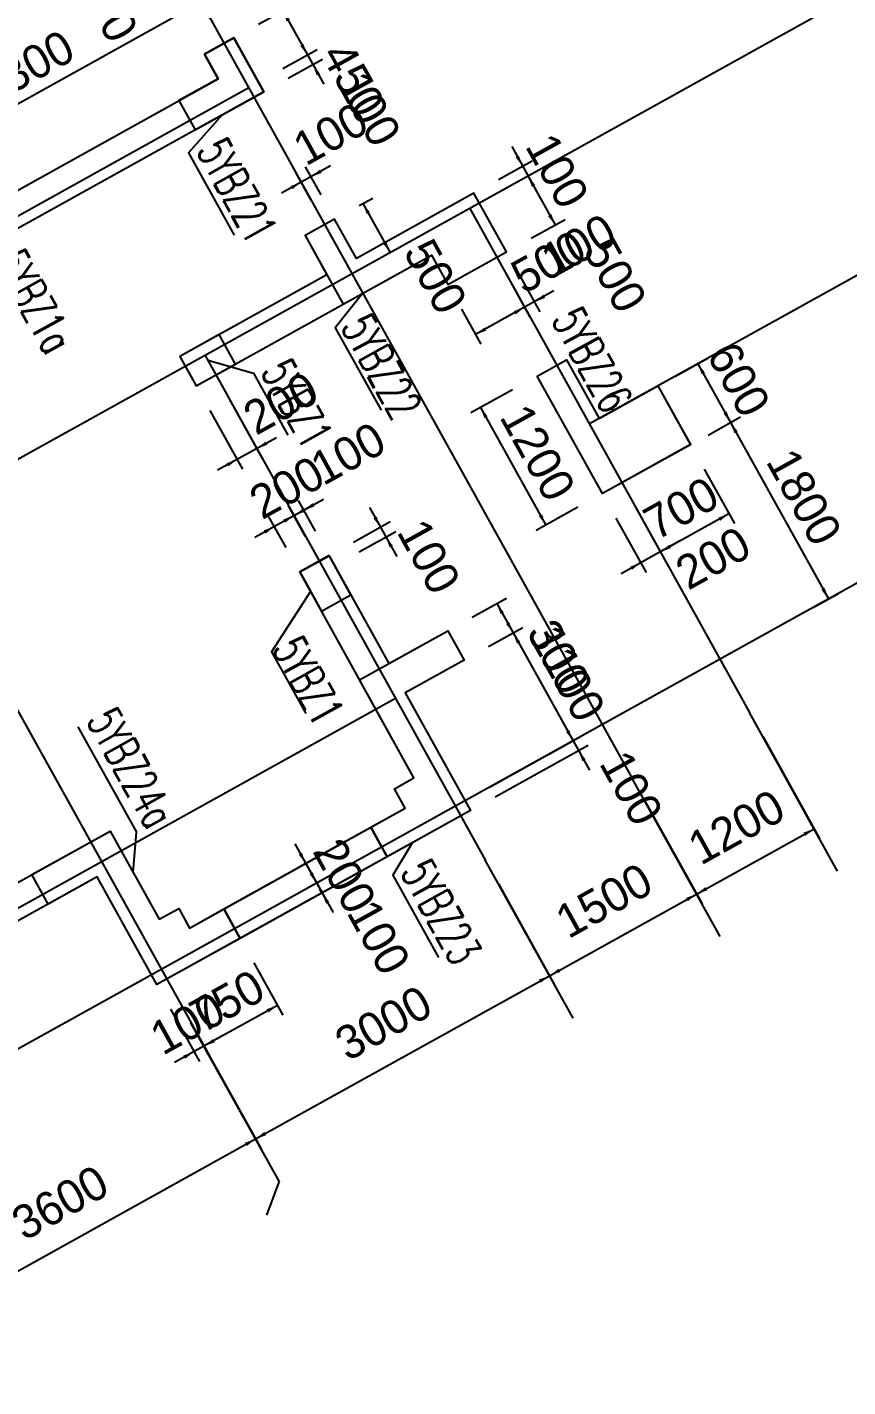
# Model space of a CAD drawing. Extents: x 387171 to 699106, y 11966 to 245688.
# Drawn here: x 515367 to 522687, y 95338 to 107467 of the extents above; entities that cross this region are included whole.
import ezdxf

# ---------------------------------------------------------------- set-up
doc = ezdxf.new("R2010")
doc.units = 0
doc.header["$LTSCALE"] = 100
doc.header["$MEASUREMENT"] = 0
for name, color, linetype in [('22000', 2, 'Continuous'), ('b边缘构件', 235, 'Continuous'), ('DOTE', 253, 'Continuous'), ('L-AXIS', 3, 'Continuous'), ('wall-主楼', 2, 'Continuous'), ('Y阴影', 254, 'Continuous'), ('小尺寸', 4, 'Continuous'), ('边缘构件标注', 1, 'Continuous')]:
    doc.layers.add(name, color=color, linetype=linetype)
doc.styles.add('hztxt', font='hztxt')
doc.styles.get("Standard").update_dxf_attribs({"font": 'standard'})
doc.dimstyles.get("Standard").update_dxf_attribs({"dimtxt": 300, "dimasz": 100, "dimexe": 100, "dimexo": 250, "dimgap": 100, "dimtad": 0, "dimtoh": 1, "dimdec": 0, "dimdsep": 46, "dimcen": 0.09, "dimclrt": 7, "dimadec": 0, "dimazin": 0, "dimtfac": 1, "dimtdec": 4, "dimtofl": 0, "dimtmove": 0, "dimatfit": 3, "dimfxl": 1, "dimtolj": 1, "dimtzin": 0, "dimarcsym": 0})

# ---------------------------------------------------------------- blocks, each defined once
blk = doc.blocks.new('*D3556')
at = {"layer": 'L-AXIS', "color": 0, "linetype": 'ByBlock', "lineweight": -2}
for p, q in [((516949, 98368), (517453, 97461)), ((514257, 95801), (517404, 97549)), ((513802, 96620), (514305, 95713))]:
    blk.add_line(p, q, dxfattribs=at)
for points in [[(517404, 97549), (517325, 97485), (517309, 97515)], [(514257, 95801), (514336, 95864), (514352, 95835)]]:
    blk.add_solid(points, dxfattribs=at)
at = {"layer": 'L-AXIS', "color": 7, "linetype": 'Continuous', "lineweight": -2, "insert": (515660, 96981), "char_height": 300, "width": 775, "attachment_point": 5, "rotation": 29.0454, "style": 'hztxt'}
blk.add_mtext('3600', dxfattribs=at)
blk = doc.blocks.new('*D2639')
at = {"layer": 'L-AXIS', "color": 0, "linetype": 'ByBlock', "lineweight": -2}
for p, q in [((519572, 99824), (520075, 98918)), ((517404, 97549), (520027, 99005)), ((516949, 98368), (517453, 97461))]:
    blk.add_line(p, q, dxfattribs=at)
for points in [[(520027, 99005), (519947, 98942), (519931, 98971)], [(517404, 97549), (517483, 97612), (517500, 97583)]]:
    blk.add_solid(points, dxfattribs=at)
at = {"layer": 'L-AXIS', "color": 7, "linetype": 'Continuous', "lineweight": -2, "insert": (518545, 98583), "char_height": 300, "width": 780, "attachment_point": 5, "rotation": 29.0454, "style": 'hztxt'}
blk.add_mtext('3000', dxfattribs=at)
blk = doc.blocks.new('*D2601')
at = {"layer": 'L-AXIS', "color": 0, "linetype": 'ByBlock', "lineweight": -2}
for p, q in [((520883, 100553), (521387, 99646)), ((519572, 99824), (520075, 98918)), ((520027, 99005), (521338, 99733))]:
    blk.add_line(p, q, dxfattribs=at)
for points in [[(521338, 99733), (521259, 99670), (521243, 99699)], [(520027, 99005), (520106, 99068), (520122, 99039)]]:
    blk.add_solid(points, dxfattribs=at)
at = {"layer": 'L-AXIS', "color": 7, "linetype": 'Continuous', "lineweight": -2, "insert": (520512, 99675), "char_height": 300, "width": 690, "attachment_point": 5, "rotation": 29.0454, "style": 'hztxt'}
blk.add_mtext('1500', dxfattribs=at)
blk = doc.blocks.new('*D2844')
at = {"layer": 'L-AXIS', "color": 0, "linetype": 'ByBlock', "lineweight": -2}
for p, q in [((521932, 101135), (522436, 100229)), ((520883, 100553), (521387, 99646)), ((521338, 99733), (522387, 100316))]:
    blk.add_line(p, q, dxfattribs=at)
for points in [[(522387, 100316), (522308, 100253), (522292, 100282)], [(521338, 99733), (521417, 99796), (521434, 99767)]]:
    blk.add_solid(points, dxfattribs=at)
at = {"layer": 'L-AXIS', "color": 7, "linetype": 'Continuous', "lineweight": -2, "insert": (521693, 100331), "char_height": 300, "width": 690, "attachment_point": 5, "rotation": 29.0454, "style": 'hztxt'}
blk.add_mtext('1200', dxfattribs=at)
blk = doc.blocks.new('*D1488')
at = {"layer": '小尺寸', "color": 0, "linetype": 'ByBlock', "lineweight": -2}
for p, q in [((516123, 108197), (515555, 107881)), ((515545, 108105), (515788, 107668)), ((516172, 108110), (515604, 107794))]:
    blk.add_line(p, q, dxfattribs=at)
for points in [[(515642, 107930), (515579, 108009), (515608, 108025)], [(515691, 107843), (515754, 107763), (515725, 107747)]]:
    blk.add_solid(points, dxfattribs=at)
at = {"layer": '小尺寸', "color": 7, "linetype": 'Continuous', "lineweight": -2, "insert": (516074, 107668), "char_height": 300, "width": 476.67, "attachment_point": 5, "rotation": 299.0454, "style": 'hztxt'}
blk.add_mtext('100', dxfattribs=at)
blk = doc.blocks.new('*D821')
at = {"layer": '小尺寸', "color": 0, "linetype": 'ByBlock', "lineweight": -2}
for p, q in [((517182, 107835), (516745, 107592)), ((517002, 107541), (516871, 107777)), ((517089, 107590), (516959, 107825))]:
    blk.add_line(p, q, dxfattribs=at)
for points in [[(517007, 107738), (517087, 107801), (517103, 107772)], [(516920, 107689), (516841, 107626), (516824, 107655)]]:
    blk.add_solid(points, dxfattribs=at)
at = {"layer": '小尺寸', "color": 7, "linetype": 'Continuous', "lineweight": -2, "insert": (517182, 108120), "char_height": 300, "width": 476.67, "attachment_point": 5, "rotation": 29.0454, "style": 'hztxt'}
blk.add_mtext('100', dxfattribs=at)
blk = doc.blocks.new('*D779')
at = {"layer": '小尺寸', "color": 0, "linetype": 'ByBlock', "lineweight": -2}
for p, q in [((517002, 107541), (516871, 107777)), ((516920, 107689), (514035, 106087)), ((514238, 105720), (513986, 106174))]:
    blk.add_line(p, q, dxfattribs=at)
for points in [[(516920, 107689), (516841, 107626), (516824, 107655)], [(514035, 106087), (514114, 106150), (514130, 106121)]]:
    blk.add_solid(points, dxfattribs=at)
at = {"layer": '小尺寸', "color": 7, "linetype": 'Continuous', "lineweight": -2, "insert": (515356, 107107), "char_height": 300, "width": 780, "attachment_point": 5, "rotation": 29.0454, "style": 'hztxt'}
blk.add_mtext('3300', dxfattribs=at)
blk = doc.blocks.new('*D1040')
at = {"layer": '小尺寸', "color": 0, "linetype": 'ByBlock', "lineweight": -2}
for p, q in [((517429, 107493), (517735, 107662)), ((517648, 107614), (517866, 107220)), ((517648, 107099), (517954, 107269))]:
    blk.add_line(p, q, dxfattribs=at)
for points in [[(517648, 107614), (517711, 107535), (517682, 107518)], [(517866, 107220), (517803, 107300), (517832, 107316)]]:
    blk.add_solid(points, dxfattribs=at)
at = {"layer": '小尺寸', "color": 7, "linetype": 'Continuous', "lineweight": -2, "insert": (518274, 107002), "char_height": 300, "width": 576.67, "attachment_point": 5, "rotation": 299.0454, "style": 'hztxt'}
blk.add_mtext('450', dxfattribs=at)
blk = doc.blocks.new('*D3482')
at = {"layer": '小尺寸', "color": 0, "linetype": 'ByBlock', "lineweight": -2}
for p, q in [((517769, 107395), (518012, 106958)), ((517648, 107099), (517954, 107269)), ((517696, 107012), (518002, 107182))]:
    blk.add_line(p, q, dxfattribs=at)
for points in [[(517866, 107220), (517803, 107300), (517832, 107316)], [(517915, 107133), (517978, 107054), (517949, 107038)]]:
    blk.add_solid(points, dxfattribs=at)
at = {"layer": '小尺寸', "color": 7, "linetype": 'Continuous', "lineweight": -2, "insert": (518420, 106738), "char_height": 300, "width": 476.67, "attachment_point": 5, "rotation": 299.0454, "style": 'hztxt'}
blk.add_mtext('100', dxfattribs=at)
blk = doc.blocks.new('*D3725')
at = {"layer": '小尺寸', "color": 0, "linetype": 'ByBlock', "lineweight": -2}
for p, q in [((518074, 106230), (517636, 105987)), ((517900, 105924), (517763, 106171)), ((517988, 105972), (517850, 106220))]:
    blk.add_line(p, q, dxfattribs=at)
for points in [[(517899, 106133), (517978, 106196), (517994, 106167)], [(517811, 106084), (517732, 106021), (517716, 106050)]]:
    blk.add_solid(points, dxfattribs=at)
at = {"layer": '小尺寸', "color": 7, "linetype": 'Continuous', "lineweight": -2, "insert": (518073, 106515), "char_height": 300, "width": 476.67, "attachment_point": 5, "rotation": 29.0454, "style": 'hztxt'}
blk.add_mtext('100', dxfattribs=at)
blk = doc.blocks.new('*D4196')
at = {"layer": '小尺寸', "color": 0, "linetype": 'ByBlock', "lineweight": -2}
for p, q in [((519689, 106402), (519932, 105965)), ((519571, 106108), (519873, 106276)), ((519619, 106021), (519922, 106189))]:
    blk.add_line(p, q, dxfattribs=at)
for points in [[(519786, 106228), (519723, 106307), (519752, 106323)], [(519834, 106140), (519898, 106061), (519868, 106045)]]:
    blk.add_solid(points, dxfattribs=at)
at = {"layer": '小尺寸', "color": 7, "linetype": 'Continuous', "lineweight": -2, "insert": (520095, 106186), "char_height": 300, "width": 476.67, "attachment_point": 5, "rotation": 299.0454, "style": 'hztxt'}
blk.add_mtext('100', dxfattribs=at)
blk = doc.blocks.new('*D60')
at = {"layer": '小尺寸', "color": 0, "linetype": 'ByBlock', "lineweight": -2}
for p, q in [((519619, 106021), (519922, 106189)), ((519834, 106140), (520077, 105703)), ((519862, 105584), (520165, 105752))]:
    blk.add_line(p, q, dxfattribs=at)
for points in [[(519834, 106140), (519898, 106061), (519868, 106045)], [(520077, 105703), (520014, 105782), (520043, 105799)]]:
    blk.add_solid(points, dxfattribs=at)
at = {"layer": '小尺寸', "color": 7, "linetype": 'Continuous', "lineweight": -2, "insert": (520612, 105255), "char_height": 300, "width": 566.67, "attachment_point": 5, "rotation": 299.0454, "style": 'hztxt'}
blk.add_mtext('500', dxfattribs=at)
blk = doc.blocks.new('*D2544')
at = {"layer": '小尺寸', "color": 0, "linetype": 'ByBlock', "lineweight": -2}
for p, q in [((521406, 103524), (521676, 103039)), ((520794, 103184), (521064, 102699)), ((521627, 103126), (521015, 102786))]:
    blk.add_line(p, q, dxfattribs=at)
for points in [[(521627, 103126), (521548, 103063), (521532, 103092)], [(521015, 102786), (521095, 102850), (521111, 102820)]]:
    blk.add_solid(points, dxfattribs=at)
at = {"layer": '小尺寸', "color": 7, "linetype": 'Continuous', "lineweight": -2, "insert": (521200, 103175), "char_height": 300, "width": 566.67, "attachment_point": 5, "rotation": 29.0454, "style": 'hztxt'}
blk.add_mtext('700', dxfattribs=at)
blk = doc.blocks.new('*D2794')
at = {"layer": '小尺寸', "color": 0, "linetype": 'ByBlock', "lineweight": -2}
for p, q in [((520794, 103184), (521064, 102699)), ((520619, 103087), (520889, 102602)), ((521190, 102884), (520665, 102592))]:
    blk.add_line(p, q, dxfattribs=at)
for points in [[(521015, 102786), (521095, 102850), (521111, 102820)], [(520840, 102689), (520761, 102626), (520745, 102655)]]:
    blk.add_solid(points, dxfattribs=at)
at = {"layer": '小尺寸', "color": 7, "linetype": 'Continuous', "lineweight": -2, "insert": (521485, 102731), "char_height": 300, "width": 566.67, "attachment_point": 5, "rotation": 29.0454, "style": 'hztxt'}
blk.add_mtext('200', dxfattribs=at)
blk = doc.blocks.new('*D2754')
at = {"layer": '小尺寸', "color": 0, "linetype": 'ByBlock', "lineweight": -2}
for p, q in [((519678, 105195), (519852, 104881)), ((519765, 105244), (519940, 104929)), ((520066, 105114), (519629, 104871))]:
    blk.add_line(p, q, dxfattribs=at)
for points in [[(519891, 105017), (519970, 105080), (519987, 105051)], [(519804, 104968), (519724, 104905), (519708, 104934)]]:
    blk.add_solid(points, dxfattribs=at)
at = {"layer": '小尺寸', "color": 7, "linetype": 'Continuous', "lineweight": -2, "insert": (520286, 105522), "char_height": 300, "width": 476.67, "attachment_point": 5, "rotation": 29.0454, "style": 'hztxt'}
blk.add_mtext('100', dxfattribs=at)
blk = doc.blocks.new('*D2984')
at = {"layer": '小尺寸', "color": 0, "linetype": 'ByBlock', "lineweight": -2}
for p, q in [((521149, 104354), (521438, 104514)), ((521350, 104465), (521641, 103941)), ((521440, 103829), (521729, 103990))]:
    blk.add_line(p, q, dxfattribs=at)
for points in [[(521350, 104465), (521413, 104386), (521384, 104370)], [(521641, 103941), (521578, 104020), (521607, 104037)]]:
    blk.add_solid(points, dxfattribs=at)
at = {"layer": '小尺寸', "color": 7, "linetype": 'Continuous', "lineweight": -2, "insert": (521714, 104325), "char_height": 300, "width": 556.67, "attachment_point": 5, "rotation": 299.0454, "style": 'hztxt'}
blk.add_mtext('600', dxfattribs=at)
blk = doc.blocks.new('*D3209')
at = {"layer": '小尺寸', "color": 0, "linetype": 'ByBlock', "lineweight": -2}
for p, q in [((517171, 104146), (517464, 103620)), ((516997, 104049), (517289, 103523)), ((517590, 103805), (517065, 103514))]:
    blk.add_line(p, q, dxfattribs=at)
for points in [[(517415, 103708), (517494, 103771), (517511, 103742)], [(517240, 103611), (517161, 103548), (517145, 103577)]]:
    blk.add_solid(points, dxfattribs=at)
at = {"layer": '小尺寸', "color": 7, "linetype": 'Continuous', "lineweight": -2, "insert": (517629, 104112), "char_height": 300, "width": 566.67, "attachment_point": 5, "rotation": 29.0454, "style": 'hztxt'}
blk.add_mtext('200', dxfattribs=at)
blk = doc.blocks.new('*D1276')
at = {"layer": '小尺寸', "color": 0, "linetype": 'ByBlock', "lineweight": -2}
for p, q in [((519337, 102204), (519644, 102374)), ((519556, 102326), (519702, 102063)), ((519483, 101941), (519789, 102112))]:
    blk.add_line(p, q, dxfattribs=at)
for points in [[(519556, 102326), (519619, 102246), (519590, 102230)], [(519702, 102063), (519639, 102143), (519668, 102159)]]:
    blk.add_solid(points, dxfattribs=at)
at = {"layer": '小尺寸', "color": 7, "linetype": 'Continuous', "lineweight": -2, "insert": (520107, 101850), "char_height": 300, "width": 566.67, "attachment_point": 5, "rotation": 299.0454, "style": 'hztxt'}
blk.add_mtext('300', dxfattribs=at)
blk = doc.blocks.new('*D1799')
at = {"layer": '小尺寸', "color": 0, "linetype": 'ByBlock', "lineweight": -2}
for p, q in [((519483, 101941), (519789, 102112)), ((519702, 102063), (520236, 101101)), ((520017, 100980), (520324, 101150))]:
    blk.add_line(p, q, dxfattribs=at)
for points in [[(519702, 102063), (519765, 101984), (519736, 101968)], [(520236, 101101), (520173, 101181), (520202, 101197)]]:
    blk.add_solid(points, dxfattribs=at)
at = {"layer": '小尺寸', "color": 7, "linetype": 'Continuous', "lineweight": -2, "insert": (520188, 101704), "char_height": 300, "width": 685, "attachment_point": 5, "rotation": 299.0454, "style": 'hztxt'}
blk.add_mtext('1100', dxfattribs=at)
blk = doc.blocks.new('*D2046')
at = {"layer": '小尺寸', "color": 0, "linetype": 'ByBlock', "lineweight": -2}
for p, q in [((518010, 103255), (517572, 103013)), ((517939, 102971), (517786, 103246)), ((517851, 102923), (517699, 103197))]:
    blk.add_line(p, q, dxfattribs=at)
for points in [[(517835, 103158), (517914, 103221), (517930, 103192)], [(517747, 103110), (517668, 103047), (517652, 103076)]]:
    blk.add_solid(points, dxfattribs=at)
at = {"layer": '小尺寸', "color": 7, "linetype": 'Continuous', "lineweight": -2, "insert": (518229, 103663), "char_height": 300, "width": 476.67, "attachment_point": 5, "rotation": 29.0454, "style": 'hztxt'}
blk.add_mtext('100', dxfattribs=at)
blk = doc.blocks.new('*D2287')
at = {"layer": '小尺寸', "color": 0, "linetype": 'ByBlock', "lineweight": -2}
for p, q in [((517922, 103207), (517398, 102915)), ((517676, 102825), (517524, 103100)), ((517851, 102923), (517699, 103197))]:
    blk.add_line(p, q, dxfattribs=at)
for points in [[(517747, 103110), (517827, 103173), (517843, 103144)], [(517572, 103013), (517493, 102949), (517477, 102979)]]:
    blk.add_solid(points, dxfattribs=at)
at = {"layer": '小尺寸', "color": 7, "linetype": 'Continuous', "lineweight": -2, "insert": (517683, 103360), "char_height": 300, "width": 566.67, "attachment_point": 5, "rotation": 29.0454, "style": 'hztxt'}
blk.add_mtext('200', dxfattribs=at)
blk = doc.blocks.new('*D3281')
at = {"layer": '小尺寸', "color": 0, "linetype": 'ByBlock', "lineweight": -2}
for p, q in [((518421, 103182), (518664, 102745)), ((518279, 102874), (518606, 103056)), ((518327, 102787), (518654, 102968))]:
    blk.add_line(p, q, dxfattribs=at)
for points in [[(518518, 103007), (518455, 103086), (518484, 103102)], [(518567, 102920), (518630, 102840), (518601, 102824)]]:
    blk.add_solid(points, dxfattribs=at)
at = {"layer": '小尺寸', "color": 7, "linetype": 'Continuous', "lineweight": -2, "insert": (518950, 102745), "char_height": 300, "width": 476.67, "attachment_point": 5, "rotation": 299.0454, "style": 'hztxt'}
blk.add_mtext('100', dxfattribs=at)
blk = doc.blocks.new('*D3507')
at = {"layer": '小尺寸', "color": 0, "linetype": 'ByBlock', "lineweight": -2}
for p, q in [((518215, 100208), (517765, 99958)), ((517755, 100181), (518046, 99657)), ((518312, 100033), (517862, 99783))]:
    blk.add_line(p, q, dxfattribs=at)
for points in [[(517852, 100006), (517789, 100086), (517818, 100102)], [(517949, 99831), (518012, 99752), (517983, 99736)]]:
    blk.add_solid(points, dxfattribs=at)
at = {"layer": '小尺寸', "color": 7, "linetype": 'Continuous', "lineweight": -2, "insert": (518199, 99896), "char_height": 300, "width": 566.67, "attachment_point": 5, "rotation": 299.0454, "style": 'hztxt'}
blk.add_mtext('200', dxfattribs=at)
blk = doc.blocks.new('*D1562')
at = {"layer": '小尺寸', "color": 0, "linetype": 'ByBlock', "lineweight": -2}
for p, q in [((517852, 100006), (518095, 99569)), ((518312, 100033), (517862, 99783)), ((518361, 99945), (517910, 99695))]:
    blk.add_line(p, q, dxfattribs=at)
for points in [[(517949, 99831), (517886, 99911), (517915, 99927)], [(517998, 99744), (518061, 99665), (518032, 99648)]]:
    blk.add_solid(points, dxfattribs=at)
at = {"layer": '小尺寸', "color": 7, "linetype": 'Continuous', "lineweight": -2, "insert": (518503, 99349), "char_height": 300, "width": 476.67, "attachment_point": 5, "rotation": 299.0454, "style": 'hztxt'}
blk.add_mtext('100', dxfattribs=at)
blk = doc.blocks.new('*D1826')
at = {"layer": '小尺寸', "color": 0, "linetype": 'ByBlock', "lineweight": -2}
for p, q in [((517389, 99120), (517648, 98654)), ((516734, 98756), (516993, 98290)), ((517600, 98741), (516944, 98377))]:
    blk.add_line(p, q, dxfattribs=at)
for points in [[(517600, 98741), (517520, 98678), (517504, 98707)], [(516944, 98377), (517023, 98440), (517040, 98411)]]:
    blk.add_solid(points, dxfattribs=at)
at = {"layer": '小尺寸', "color": 7, "linetype": 'Continuous', "lineweight": -2, "insert": (517150, 98778), "char_height": 300, "width": 566.67, "attachment_point": 5, "rotation": 29.0454, "style": 'hztxt'}
blk.add_mtext('750', dxfattribs=at)
blk = doc.blocks.new('*D1800')
at = {"layer": '小尺寸', "color": 0, "linetype": 'ByBlock', "lineweight": -2}
for p, q in [((516734, 98756), (516993, 98290)), ((516646, 98707), (516905, 98241)), ((517119, 98474), (516682, 98231))]:
    blk.add_line(p, q, dxfattribs=at)
for points in [[(516944, 98377), (517023, 98440), (517040, 98411)], [(516857, 98328), (516777, 98265), (516761, 98294)]]:
    blk.add_solid(points, dxfattribs=at)
at = {"layer": '小尺寸', "color": 7, "linetype": 'Continuous', "lineweight": -2, "insert": (516797, 98581), "char_height": 300, "width": 476.67, "attachment_point": 5, "rotation": 29.0454, "style": 'hztxt'}
blk.add_mtext('100', dxfattribs=at)
blk = doc.blocks.new('*D3502')
at = {"layer": '小尺寸', "color": 0, "linetype": 'ByBlock', "lineweight": -2}
for p, q in [((519678, 105195), (519852, 104881)), ((519240, 104952), (519415, 104638)), ((519804, 104968), (519366, 104725))]:
    blk.add_line(p, q, dxfattribs=at)
for points in [[(519804, 104968), (519724, 104905), (519708, 104934)], [(519366, 104725), (519446, 104788), (519462, 104759)]]:
    blk.add_solid(points, dxfattribs=at)
at = {"layer": '小尺寸', "color": 7, "linetype": 'Continuous', "lineweight": -2, "insert": (520017, 105373), "char_height": 300, "width": 566.67, "attachment_point": 5, "rotation": 29.0454, "style": 'hztxt'}
blk.add_mtext('500', dxfattribs=at)
blk = doc.blocks.new('*D254')
at = {"layer": '小尺寸', "color": 0, "linetype": 'ByBlock', "lineweight": -2}
for p, q in [((519697, 104233), (519324, 104026)), ((519411, 104075), (519994, 103026)), ((520279, 103184), (519906, 102977))]:
    blk.add_line(p, q, dxfattribs=at)
for points in [[(519411, 104075), (519474, 103995), (519445, 103979)], [(519994, 103026), (519931, 103105), (519960, 103121)]]:
    blk.add_solid(points, dxfattribs=at)
at = {"layer": '小尺寸', "color": 7, "linetype": 'Continuous', "lineweight": -2, "insert": (519921, 103672), "char_height": 300, "width": 690, "attachment_point": 5, "rotation": 299.0454, "style": 'hztxt'}
blk.add_mtext('1200', dxfattribs=at)
blk = doc.blocks.new('*D473')
at = {"layer": '小尺寸', "color": 0, "linetype": 'ByBlock', "lineweight": -2}
for p, q in [((521503, 103864), (521729, 103990)), ((521641, 103941), (522515, 102367)), ((522377, 102290), (522603, 102416))]:
    blk.add_line(p, q, dxfattribs=at)
for points in [[(521641, 103941), (521705, 103862), (521675, 103846)], [(522515, 102367), (522452, 102447), (522481, 102463)]]:
    blk.add_solid(points, dxfattribs=at)
at = {"layer": '小尺寸', "color": 7, "linetype": 'Continuous', "lineweight": -2, "insert": (522297, 103276), "char_height": 300, "width": 690, "attachment_point": 5, "rotation": 299.0454, "style": 'hztxt'}
blk.add_mtext('1800', dxfattribs=at)
blk = doc.blocks.new('*D724')
at = {"layer": '小尺寸', "color": 0, "linetype": 'ByBlock', "lineweight": -2}
for p, q in [((520139, 101276), (520382, 100839)), ((519492, 100688), (520324, 101150)), ((519541, 100601), (520372, 101063))]:
    blk.add_line(p, q, dxfattribs=at)
for points in [[(520236, 101101), (520173, 101181), (520202, 101197)], [(520285, 101014), (520348, 100935), (520319, 100919)]]:
    blk.add_solid(points, dxfattribs=at)
at = {"layer": '小尺寸', "color": 7, "linetype": 'Continuous', "lineweight": -2, "insert": (520756, 100680), "char_height": 300, "width": 476.67, "attachment_point": 5, "rotation": 299.0454, "style": 'hztxt'}
blk.add_mtext('100', dxfattribs=at)
blk = doc.blocks.new('*D976')
at = {"layer": '小尺寸', "color": 0, "linetype": 'ByBlock', "lineweight": -2}
for p, q in [((518328, 105875), (518449, 105943)), ((518362, 105894), (518605, 105457)), ((518570, 105438), (518692, 105506))]:
    blk.add_line(p, q, dxfattribs=at)
for points in [[(518362, 105894), (518425, 105815), (518396, 105799)], [(518605, 105457), (518542, 105536), (518571, 105553)]]:
    blk.add_solid(points, dxfattribs=at)
at = {"layer": '小尺寸', "color": 7, "linetype": 'Continuous', "lineweight": -2, "insert": (519009, 105243), "char_height": 300, "width": 566.67, "attachment_point": 5, "rotation": 299.0454, "style": 'hztxt'}
blk.add_mtext('500', dxfattribs=at)

msp = doc.modelspace()

# ---------------------------------------------------------------- hatches: boundary and pattern name
at = {"layer": 'Y阴影'}
h = msp.add_hatch(dxfattribs=at)
h.set_pattern_fill('ANSI31', color=256, scale=25, angle=-60.95463, style=0)
h.set_pattern_definition([])
h.paths.add_polyline_path([(517210.9, 107371.2), (516948.6, 107225.5), (517070, 107006.9), (516720.3, 106812.7), (516865.9, 106550.5), (517477.9, 106890.3)], flags=0)
h = msp.add_hatch(dxfattribs=at)
h.set_pattern_fill('ANSI31', color=256, scale=25, angle=-60.95463, style=0)
h.set_pattern_definition([])
h.paths.add_polyline_path([(517846.8, 105608.2), (518186.6, 104996.2), (518973.4, 105433.2), (519119.1, 105170.9), (519643.6, 105462.2), (519352.3, 105986.7), (518303.2, 105404.1), (518109, 105753.8)], flags=0)
h = msp.add_hatch(dxfattribs=at)
h.set_pattern_fill('ANSI31', color=256, scale=25, angle=-60.95463, style=0)
h.set_pattern_definition([])
h.paths.add_polyline_path([(517079.3, 104724.4), (516729.6, 104530.2), (516875.3, 104268), (517225, 104462.2)], flags=0)
h = msp.add_hatch(dxfattribs=at)
h.set_pattern_fill('ANSI31', color=256, scale=25, angle=-60.95463, style=0)
h.set_pattern_definition([])
h.paths.add_polyline_path([(520993.4, 104267.5), (521284.7, 103742.9), (520497.9, 103306), (519915, 104354.9), (520177.3, 104500.6), (520468.9, 103976.2)], flags=0)
h = msp.add_hatch(dxfattribs=at)
h.set_pattern_fill('ANSI31', color=256, scale=25, angle=-60.95463, style=0)
h.set_pattern_definition([])
h.paths.add_polyline_path([(518060, 102752.6), (517797.7, 102606.9), (517991.9, 102257.2), (518254.2, 102402.9)], flags=0)
h = msp.add_hatch(dxfattribs=at)
h.set_pattern_fill('ANSI31', color=256, scale=25, angle=-60.95463, style=0)
h.set_pattern_definition([])
h.paths.add_polyline_path([(518739.5, 100499.1), (518642.4, 100673.9), (518817.3, 100771), (518331.7, 101645.4), (519118.5, 102082.4), (519264.1, 101820.1), (518739.6, 101528.8), (519322.3, 100479.5), (518579.2, 100066.9), (518433.5, 100329.1)], flags=0)
h = msp.add_hatch(dxfattribs=at)
h.set_pattern_fill('ANSI31', color=256, scale=25, angle=-60.95463, style=0)
h.set_pattern_definition([])
h.paths.add_polyline_path([(516107.3, 100295.5), (516544.3, 99508.7), (516719.1, 99605.8), (516816.2, 99431), (517122.2, 99600.9), (517267.8, 99338.6), (516524.7, 98925.9), (515990.7, 99887.6), (515553.6, 99644.8), (515407.9, 99907.1)], flags=0)

# ---------------------------------------------------------------- linework, layer by layer
at = {"layer": '22000', "linetype": 'Continuous'}
msp.add_lwpolyline([(512119.9, 98824.7), (512338.4, 98431.2), (512513.3, 98528.3), (512610.6, 98353.6), (516107.3, 100295.5), (516544.3, 99508.7), (516719.1, 99605.8), (516816.2, 99431), (518739.5, 100499.1), (518642.4, 100673.9), (518817.3, 100771), (517797.7, 102606.9), (518060, 102752.5), (518594, 101790.9), (519118.5, 102082.4), (519264.1, 101820.1), (518739.6, 101528.8), (519322.3, 100479.5), (516524.8, 98925.9), (515990.7, 99887.6), (512318.9, 97848.5), (511857.7, 98679), (512119.9, 98824.7)], dxfattribs=at)
at = {"layer": 'b边缘构件'}
for points in [[(517210.9, 107371.2), (516948.6, 107225.5), (517070, 107006.9), (516720.3, 106812.7), (516865.9, 106550.5), (517477.9, 106890.3), (517210.9, 107371.2)], [(517846.8, 105608.2), (518186.6, 104996.2), (518973.4, 105433.2), (519119.1, 105170.9), (519643.6, 105462.2), (519352.3, 105986.7), (518303.2, 105404.1), (518109, 105753.8), (517846.8, 105608.2)], [(517079.3, 104724.4), (516729.6, 104530.2), (516875.3, 104268), (517225, 104462.2), (517079.3, 104724.4)], [(518060, 102752.6), (517797.7, 102606.9), (517991.9, 102257.2), (518254.2, 102402.9), (518060, 102752.6)]]:
    msp.add_lwpolyline(points, dxfattribs=at)
for points in [[(520993.4, 104267.5), (521284.7, 103742.9), (520497.9, 103306), (519915, 104354.9), (520177.3, 104500.6), (520468.9, 103976.2), (520993.4, 104267.5)], [(518739.5, 100499.1), (518642.4, 100673.9), (518817.3, 100771), (518331.7, 101645.4), (519118.5, 102082.4), (519264.1, 101820.1), (518739.6, 101528.8), (519322.3, 100479.5), (518579.2, 100066.9), (518433.5, 100329.1)], [(516107.3, 100295.5), (516544.3, 99508.7), (516719.1, 99605.8), (516816.2, 99431), (517122.2, 99600.9), (517267.8, 99338.6), (516524.7, 98925.9), (515990.7, 99887.6), (515553.6, 99644.8), (515407.9, 99907.1)]]:
    msp.add_lwpolyline(points, close=True, dxfattribs=at)
at = {"layer": 'DOTE'}
for p, q in [((505982.4, 127384), (520761.7, 100771.3)), ((502049.7, 125196.8), (516832.5, 98577.7)), ((526300.9, 109731.2), (502282.3, 96392.6)), ((527369, 107807.9), (520381.5, 103927.4)), ((517343.2, 106926.9), (501366.6, 98041.5)), ((519314.3, 105849.1), (521810.8, 101353.9)), ((528534.2, 105709.7), (504515.6, 92371.1)), ((516954.7, 104536.8), (519455.2, 100034.2)), ((503981.6, 93332.8), (518652.3, 101480.1))]:
    msp.add_line(p, q, dxfattribs=at)
at = {"layer": 'L-AXIS'}
for p, q in [((522596.6, 99938.9), (521810.8, 101353.9)), ((521547.5, 99356.3), (520761.7, 100771.3)), ((520236.1, 98628), (519450.3, 100043)), ((517613.4, 97171.5), (516827.6, 98586.5)), ((517613.4, 97171.5), (517501.5, 96869.7))]:
    msp.add_line(p, q, dxfattribs=at)
at = {"layer": 'wall-主楼'}
for points in [[(517477.9, 106890.3), (514505.5, 105239.6), (514311.3, 105589.3), (514661, 105783.5), (514709.5, 105696.1), (517070, 107006.9), (516948.6, 107225.5), (517210.9, 107371.2)], [(519119.1, 105170.9), (519643.6, 105462.2), (519352.3, 105986.7), (518303.2, 105404.1), (518109, 105753.8), (517846.8, 105608.2), (518041, 105258.5), (516729.6, 104530.2), (516875.3, 104267.9), (518973.4, 105433.2)], [(520177.7, 104500.5), (520469, 103976), (520993.5, 104267.3), (521284.8, 103742.7), (520498, 103305.8), (519915.4, 104354.9)], [(518642.4, 100673.9), (518817.3, 100771), (517797.7, 102606.9), (518060, 102752.5), (518594, 101790.9), (519118.6, 102082.2), (519264.2, 101819.9), (518739.7, 101528.6), (519322.3, 100479.5), (518579.2, 100066.9), (518433.5, 100329.1), (518739.5, 100499.1)], [(518433.5, 100329.1), (518579.2, 100066.9), (517267.8, 99338.6), (517122.2, 99600.9)], [(516816.2, 99431), (517122.2, 99600.9), (517267.8, 99338.6), (516524.7, 98925.9), (515990.7, 99887.6), (512318.9, 97848.5), (511857.7, 98679), (512119.9, 98824.7), (512338.4, 98431.2), (512513.3, 98528.3), (512610.4, 98353.5), (516107.3, 100295.5), (516544.3, 99508.7), (516719.1, 99605.8)]]:
    msp.add_lwpolyline(points, close=True, dxfattribs=at)
at = {"layer": '边缘构件标注', "color": 200}
for p in [(515819.2, 101226.3), (516312.1, 99926.7)]:
    msp.add_line(p, (516341.3, 100286), dxfattribs=at)
for points in [[(517106.7, 106684.2), (516806.6, 106345.9), (517214.4, 105611.6)], [(518356.9, 105090.8), (518115.3, 104785), (518523.2, 104050.7)], [(516977.3, 104496.2), (517385.2, 104379.6), (517691.1, 103828.8)], [(517894.8, 102432.1), (517546, 101895.2), (517851.8, 101344.4)], [(518805.5, 100192.6), (518629.1, 99903.3), (519036.9, 99168.9)]]:
    msp.add_lwpolyline(points, dxfattribs=at)

# ---------------------------------------------------------------- texts
at = {"layer": '边缘构件标注', "color": 200, "width": 0.7}
for s, p in [('5YBZ21', (516871, 106364.4)), ('5YBZ1a', (515066.3, 105372.5)), ('5YBZ26', (520038.4, 104855)), ('5YBZ22', (518160.4, 104793.1)), ('5YBZ1', (517445.4, 104392.6)), ('5YBZ1', (517545.8, 101920)), ('5YBZ24a', (515891.1, 101282.1)), ('5YBZ23', (518692.5, 99928.7))]:
    msp.add_text(s, height=300, rotation=299.04537, dxfattribs=at).set_placement(p)

# ---------------------------------------------------------------- dimensions: what is measured, and where the dimension line sits
at = {"layer": 'L-AXIS'}
for base, p1, p2, picture, middle in [((522387.2, 100315.9), (520761.7, 100771.3), (521810.8, 101353.9), '*D2844', (521692.7, 100330.6)), ((521338.1, 99733.3), (519450.3, 100043), (520761.7, 100771.3), '*D2601', (520512.5, 99675.2)), ((520026.7, 99005.1), (516827.6, 98586.5), (519450.3, 100043), '*D2639', (518545.5, 98582.8)), ((517404, 97548.6), (513680.4, 96838.7), (516827.6, 98586.5), '*D3556', (515660.5, 96980.7))]:
    dim = msp.add_linear_dim(base=base, p1=p1, p2=p2, angle=29.04537, dimstyle='Standard', dxfattribs=at)
    dim.commit()
    dim.dimension.update_dxf_attribs({"geometry": picture, "text_midpoint": middle})
at = {"layer": '小尺寸'}
dim = msp.add_aligned_dim(p1=(516341.9, 108318.4), p2=(516390.4, 108231), distance=-800, dimstyle='Standard', dxfattribs=at)
dim.commit()
dim.dimension.update_dxf_attribs({"geometry": '*D1488', "text_midpoint": (515885.3, 108007.6)})
for base, p1, p2, angle, picture, middle in [((516919.9, 107689.1), (517210.9, 107371.2), (517123.4, 107322.6), 29.04537, '*D821', (516842.2, 107931.9)), ((514034.9, 106086.9), (517123.4, 107322.6), (514359.8, 105501.9), 29.04537, '*D779', (515356, 107106.6)), ((517866.4, 107220.5), (517210.9, 107371.2), (517429.3, 106977.8), 299.04537, '*D1040', (517975.8, 107538.6)), ((517915, 107133.1), (517429.3, 106977.8), (517477.9, 106890.3), 299.04537, '*D3482', (518231.6, 107077.9)), ((517811.3, 106084), (518109, 105753.8), (518021.6, 105705.3), 29.04537, '*D3725', (517733.6, 106326.9)), ((519834.5, 106140.1), (519352.3, 105986.7), (519400.9, 105899.3), 299.04537, '*D4196', (519906.5, 106525.4)), ((520077.2, 105703), (519400.9, 105899.3), (519643.6, 105462.2), 299.04537, '*D60', (520304.6, 105808.6)), ((518604.7, 105457.1), (518109, 105753.8), (518351.8, 105316.7), 299.04537, '*D976', (518701.8, 105797.1)), ((519803.6, 104968.1), (519643.6, 105462.2), (519556.2, 105413.6), 29.04537, '*D2754', (519946.2, 105333.3)), ((519366.5, 104725.4), (519556.2, 105413.6), (519119.1, 105170.9), 29.04537, '*D3502', (519463.7, 105065.3)), ((521641.5, 103941.1), (520930.6, 104232.3), (521221.8, 103708), 299.04537, '*D2984', (521714.4, 104324.6)), ((517240.3, 103610.7), (517050.1, 104365), (516875.3, 104268), 29.04537, '*D3209', (517206.3, 103877.8)), ((519993.6, 103025.7), (519915.4, 104354.9), (520498, 103305.8), 299.04537, '*D254', (519920.9, 103671.6)), ((517747.3, 103109.7), (518060, 102752.6), (517972.6, 102704), 29.04537, '*D2046', (517889.9, 103474.8)), ((522515.5, 102367.2), (521284.7, 103742.9), (522158.7, 102169.1), 299.04537, '*D473', (522297, 103275.5)), ((521015.2, 102786.5), (521284.8, 103742.7), (520672.8, 103402.9), 29.04537, '*D2544', (521199.8, 103175)), ((517572.4, 103012.6), (517972.6, 102704), (517797.7, 102606.9), 29.04537, '*D2287', (517260.4, 103125.3)), ((520840.3, 102689.4), (520672.8, 103402.9), (520498, 103305.8), 29.04537, '*D2794', (521062, 102496.1)), ((518566.7, 102919.6), (518060, 102752.6), (518108.5, 102665.1), 299.04537, '*D3281', (518761, 103084.6)), ((519702, 102063.3), (519118.5, 102082.4), (519264.1, 101820.1), 299.04537, '*D1276', (519847.8, 102315.8)), ((520236.2, 101101.5), (519264.1, 101820.1), (519798.3, 100858.3), 299.04537, '*D1799', (520187.7, 101703.8)), ((520284.7, 101014), (519273.7, 100567), (519322.3, 100479.5), 299.04537, '*D724', (520567.8, 101019.2)), ((517949.2, 99831.4), (518433.5, 100329.1), (518530.6, 100154.3), 299.04537, '*D3507', (517964.8, 100318.3)), ((517997.7, 99744), (518530.6, 100154.3), (518579.2, 100066.9), 299.04537, '*D1562', (518314.3, 99688.8)), ((516944, 98376.9), (517267.8, 99338.6), (516612.2, 98974.5), 29.04537, '*D1826', (517150.5, 98777.6)), ((516856.6, 98328.4), (516612.2, 98974.5), (516524.7, 98925.9), 29.04537, '*D1800', (516457.1, 98392.5))]:
    dim = msp.add_linear_dim(base=base, p1=p1, p2=p2, angle=angle, dimstyle='Standard', dxfattribs=at)
    dim.commit()
    dim.dimension.update_dxf_attribs({"geometry": picture, "text_midpoint": middle})

doc.saveas('drawing.dxf')
